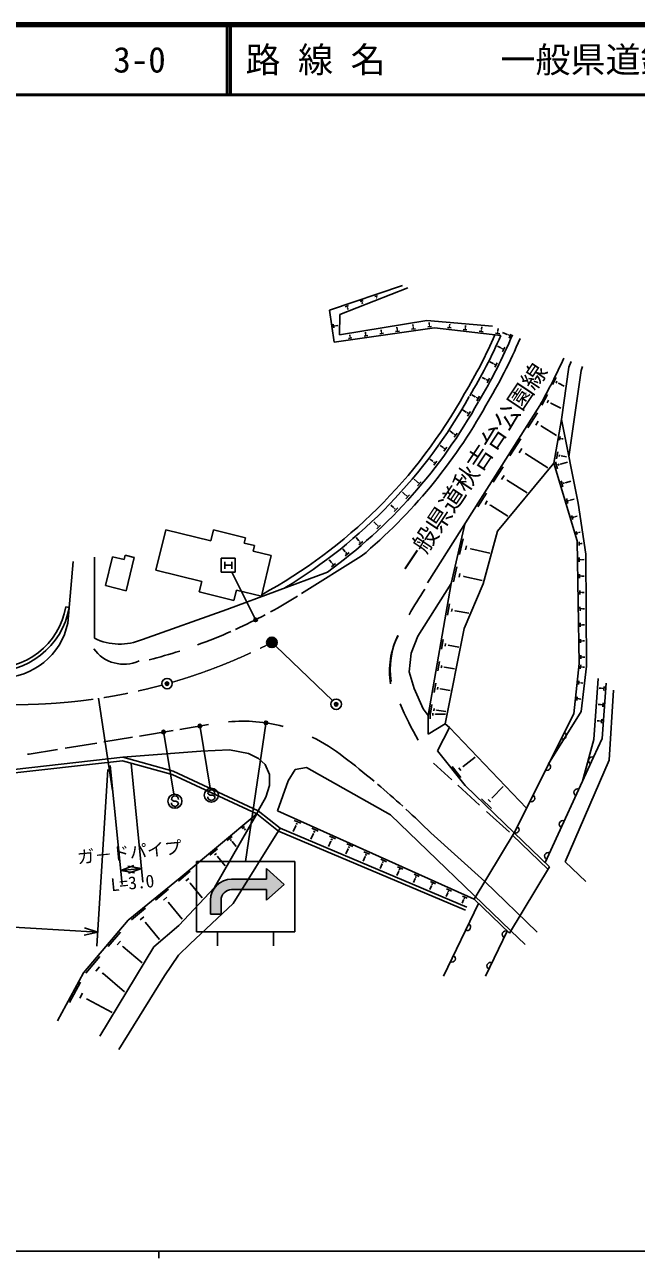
# Model space of a CAD drawing. Units: millimetres, scale not verified. Extents: x 40000 to 680000, y 20000 to 380000.
# Drawn here: x 148876 to 236136, y 204000 to 380000 of the extents above; entities that cross this region are included whole.
import ezdxf
from ezdxf.enums import TextEntityAlignment as Align

# ---------------------------------------------------------------- set-up
doc = ezdxf.new("R2010")
doc.units = ezdxf.units.MM
doc.header["$LTSCALE"] = 1000
doc.header["$PDMODE"] = 32
doc.header["$PDSIZE"] = 500
doc.linetypes.add('CHAIN', pattern=[18.5, 12, -1.5, 3.5, -1.5])
for name, color, linetype, lineweight in [('M-BGD', 7, 'Continuous', 25), ('M-BMK', 2, 'CHAIN', 13), ('M-BMK-SRVR', 3, 'Continuous', 25), ('M-STR-STRC', 7, 'Continuous', 25), ('M-TTL', 2, 'Continuous', 140), ('M-TTL-BAND', 7, 'Continuous', 25), ('M-TTL-LINE', 7, 'Continuous', 50)]:
    doc.layers.add(name, color=color, linetype=linetype, lineweight=lineweight)
doc.layers.add('M-TTL-TXT', color=7, linetype='Continuous')
doc.styles.add('@ＭＳ ゴシック', font='')
doc.styles.add('ＭＳ ゴシック', font='')
doc.styles.get('@ＭＳ ゴシック').set_extended_font_data('@MS Gothic')
doc.styles.get('ＭＳ ゴシック').set_extended_font_data('MS Gothic')

msp = doc.modelspace()

# ---------------------------------------------------------------- hatches: boundary and pattern name
at = {"layer": 'M-STR-STRC'}
msp.add_hatch(color=256, dxfattribs=at).paths.add_polyline_path([(178397, 258099), (183397, 258099), (183397, 259599), (185897, 257349), (183397, 255099), (183397, 256599), (178397, 256599, 0.41421), (176897, 255099), (176897, 253099), (175397, 253099), (175397, 255099, -0.41421)])

# ---------------------------------------------------------------- linework, layer by layer
at = {"layer": 'M-BGD'}
for p, q in [((192366, 339269), (202755, 342799)), ((203550, 342442), (193819, 338644)), ((194605, 339765), (195082, 339928)), ((194833, 339683), (194952, 339724)), ((196734, 340489), (197164, 340635)), ((196939, 340415), (197047, 340451)), ((197024, 340299), (197050, 340309)), ((197037, 340304), (197078, 340184)), ((198817, 341197), (199201, 341327)), ((199000, 341131), (199096, 341163)), ((199075, 341028), (199099, 341036)), ((199087, 341032), (199106, 340976)), ((193014, 334690), (192366, 339269)), ((193819, 338644), (193779, 335772)), ((194926, 339555), (194956, 339565)), ((194941, 339560), (195004, 339375)), ((192978, 336731), (192903, 337262)), ((207330, 336765), (193014, 334690)), ((193109, 336953), (193090, 337086)), ((193262, 337025), (193257, 337058)), ((193259, 337042), (193550, 337083)), ((193779, 335772), (206238, 337781)), ((199756, 336241), (199722, 336477)), ((199773, 336244), (199740, 336239)), ((202336, 336294), (201794, 336215)), ((202109, 336427), (201974, 336408)), ((202018, 336580), (201980, 336841)), ((202035, 336583), (202001, 336578)), ((204627, 336626), (204066, 336545)), ((204392, 336764), (204252, 336744)), ((204298, 336922), (204256, 337208)), ((204315, 336925), (204280, 336919)), ((206238, 337781), (215621, 337011)), ((206902, 336956), (206388, 336882)), ((206600, 337227), (206559, 337510)), ((206687, 337082), (206559, 337064)), ((206616, 337229), (206584, 337225)), ((216787, 335638), (207330, 336765)), ((209700, 336735), (209198, 336794)), ((209530, 336907), (209404, 336922)), ((209500, 337063), (209469, 337067)), ((209485, 337065), (209508, 337262)), ((211976, 336463), (211432, 336528)), ((211791, 336651), (211656, 336667)), ((211760, 336820), (211726, 336824)), ((211743, 336822), (211773, 337076)), ((214294, 336187), (213708, 336257)), ((214095, 336389), (213949, 336406)), ((214061, 336571), (214025, 336576)), ((214043, 336573), (214080, 336886)), ((216405, 336318), (216366, 336323)), ((216386, 336320), (216425, 336649)), ((195573, 335313), (195084, 335243)), ((195369, 335434), (195246, 335416)), ((195286, 335571), (195259, 335757)), ((195302, 335574), (195271, 335569)), ((197810, 335638), (197303, 335564)), ((197598, 335762), (197471, 335744)), ((197512, 335905), (197482, 336115)), ((197528, 335907), (197496, 335903)), ((200064, 335965), (199540, 335889)), ((199845, 336093), (199713, 336074)), ((216655, 335905), (216026, 335980)), ((216442, 336122), (216284, 336141)), ((217703, 335810), (217035, 336068)), ((217694, 335788), (217712, 335833)), ((217884, 335637), (217954, 335817)), ((217996, 335284), (218212, 335845)), ((216808, 333877), (216326, 334114)), ((216798, 333856), (216818, 333897)), ((216966, 333696), (217048, 333861)), ((217043, 333349), (217370, 334012)), ((215713, 331644), (215240, 331877)), ((215703, 331623), (215723, 331664)), ((215870, 331464), (215951, 331629)), ((215946, 331121), (216269, 331778)), ((225448, 323654), (226506, 331148)), ((226506, 331148), (226832, 331966)), ((228258, 330682), (228475, 331227)), ((214606, 329427), (214136, 329659)), ((214596, 329406), (214617, 329448)), ((214768, 329242), (214851, 329412)), ((214846, 328888), (215180, 329566)), ((224187, 328654), (224705, 329660)), ((224683, 328875), (224813, 329127)), ((226513, 318330), (228258, 330682)), ((225033, 328814), (225066, 328877)), ((225050, 328846), (225845, 328435)), ((222368, 325672), (206357, 300385)), ((213163, 326911), (212660, 327211)), ((213151, 326890), (213176, 326932)), ((213314, 326708), (213413, 326875)), ((213365, 326339), (213763, 327007)), ((222679, 325729), (223449, 327223)), ((223416, 326058), (223608, 326432)), ((223936, 325967), (223985, 326060)), ((223960, 326014), (225359, 325293)), ((211865, 324740), (211352, 325045)), ((211852, 324719), (211878, 324761)), ((212017, 324535), (212118, 324703)), ((212069, 324161), (212470, 324836)), ((220645, 322483), (222014, 324646)), ((221807, 322883), (222149, 323424)), ((222584, 322675), (222670, 322810)), ((222627, 322742), (224762, 321391)), ((225448, 323654), (224380, 317428)), ((225448, 323654), (227832, 311744)), ((210008, 321697), (209539, 322041)), ((209994, 321678), (210021, 321716)), ((210133, 321488), (210244, 321639)), ((210148, 321129), (210591, 321732)), ((218109, 318478), (219659, 320925)), ((225196, 320709), (225287, 321238)), ((225389, 320880), (225412, 321013)), ((225556, 320903), (225562, 320936)), ((225559, 320919), (225711, 320893)), ((208557, 319687), (208160, 319979)), ((208544, 319669), (208571, 319705)), ((208676, 319489), (208782, 319632)), ((208690, 319148), (209111, 319720)), ((219424, 318931), (219812, 319543)), ((220304, 318696), (220401, 318849)), ((220352, 318772), (223513, 316771)), ((224743, 318065), (224916, 319076)), ((225111, 318392), (225154, 318645)), ((207095, 317705), (206690, 318003)), ((207081, 317687), (207108, 317723)), ((207215, 317505), (207321, 317650)), ((207229, 317161), (207654, 317739)), ((215732, 314723), (217128, 316929)), ((224380, 317428), (216331, 307721)), ((224380, 317428), (227710, 306376)), ((224882, 316626), (224583, 317620)), ((225068, 317088), (224993, 317337)), ((225338, 317271), (225319, 317333)), ((225329, 317302), (226297, 317594)), ((225431, 318435), (225442, 318498)), ((225436, 318467), (226175, 318340)), ((204852, 314795), (204432, 315177)), ((216917, 315131), (217266, 315683)), ((217710, 314919), (217797, 315057)), ((203181, 312936), (202785, 313296)), ((204836, 314777), (204868, 314812)), ((204934, 314209), (205444, 314769)), ((204957, 314572), (205084, 314712)), ((217753, 314988), (220561, 313211)), ((225650, 314077), (225394, 314926)), ((225809, 314473), (225745, 314685)), ((226040, 314629), (226024, 314682)), ((226032, 314655), (226790, 314884)), ((203166, 312919), (203197, 312953)), ((203260, 312368), (203754, 312911)), ((203282, 312720), (203406, 312856)), ((213502, 311202), (214755, 313181)), ((214566, 311568), (214879, 312063)), ((226376, 311669), (226161, 312382)), ((226509, 312001), (226456, 312179)), ((226703, 312132), (226690, 312176)), ((226696, 312154), (227256, 312323)), ((227832, 311744), (228939, 304453)), ((201509, 311106), (201123, 311457)), ((201493, 311089), (201524, 311124)), ((201589, 310530), (202090, 311081)), ((201611, 310887), (201737, 311025)), ((215277, 311378), (215355, 311501)), ((215316, 311439), (217792, 309872)), ((227062, 309393), (226886, 309977)), ((227171, 309665), (227127, 309811)), ((227330, 309772), (227319, 309809)), ((227324, 309791), (227696, 309903)), ((199073, 308680), (198691, 309087)), ((199055, 308664), (199090, 308696)), ((199107, 308096), (199654, 308609)), ((199158, 308452), (199295, 308581)), ((209720, 300280), (211653, 308749)), ((167586, 302163), (169002, 307942)), ((169002, 307942), (175456, 306361)), ((175456, 306361), (175835, 307910)), ((175835, 307910), (180398, 306793)), ((180211, 306026), (180398, 306793)), ((196546, 306374), (196191, 306818)), ((196528, 306360), (196565, 306389)), ((196534, 305783), (197126, 306256)), ((196614, 306138), (196762, 306256)), ((210918, 304406), (211430, 306650)), ((216331, 307721), (214291, 300232)), ((227710, 307243), (227571, 307704)), ((227710, 306376), (227966, 288850)), ((227796, 307458), (227762, 307573)), ((227922, 307543), (227913, 307571)), ((227918, 307557), (228112, 307616)), ((181644, 305675), (180211, 306026)), ((181452, 304892), (181644, 305675)), ((184061, 304253), (181452, 304892)), ((194604, 304802), (194269, 305219)), ((194586, 304787), (194621, 304816)), ((194592, 304228), (195165, 304687)), ((194669, 304572), (194813, 304687)), ((211784, 305094), (211912, 305655)), ((212505, 305151), (212537, 305291)), ((212521, 305221), (215223, 304604)), ((227970, 305714), (227963, 306208)), ((228115, 305902), (228114, 306025)), ((228263, 305950), (228262, 305981)), ((228263, 305966), (228413, 305968)), ((155033, 294624), (155805, 303435)), ((158829, 304012), (158829, 292462)), ((160386, 299971), (161394, 304089)), ((161394, 304089), (163047, 303685)), ((163047, 303685), (163196, 304295)), ((164514, 303972), (163196, 304295)), ((163356, 299243), (164514, 303972)), ((182645, 298474), (184061, 304253)), ((196900, 304152), (188386, 298828)), ((192659, 303262), (192330, 303674)), ((192641, 303247), (192678, 303277)), ((192648, 302673), (193237, 303144)), ((192727, 303026), (192874, 303144)), ((228004, 303368), (227995, 303963)), ((228179, 303594), (228177, 303743)), ((228357, 303652), (228357, 303689)), ((228357, 303671), (228693, 303676)), ((229024, 288490), (228939, 304453)), ((167586, 302163), (174156, 300554)), ((192071, 301891), (177695, 296579)), ((210030, 300514), (210513, 302632)), ((210847, 301163), (210968, 301693)), ((211528, 301217), (211558, 301349)), ((211543, 301283), (214156, 300687)), ((228038, 301032), (228030, 301617)), ((228210, 301254), (228208, 301400)), ((228385, 301311), (228384, 301348)), ((228385, 301329), (228706, 301334)), ((163356, 299243), (160386, 299971)), ((174156, 300554), (173792, 299068)), ((179100, 299343), (178736, 297857)), ((179100, 299343), (182645, 298474)), ((209720, 300280), (204952, 292766)), ((206455, 281428), (209720, 300280)), ((211590, 293865), (214291, 300232)), ((228072, 298707), (228064, 299281)), ((173792, 299068), (178736, 297857)), ((228241, 298925), (228239, 299068)), ((228412, 298981), (228412, 299017)), ((228412, 298999), (228718, 299003)), ((155229, 296870), (154737, 296955)), ((177695, 296579), (165670, 292298)), ((209189, 295746), (209468, 297359)), ((209777, 296267), (209847, 296670)), ((210288, 296334), (210305, 296435)), ((210296, 296385), (212251, 296046)), ((228106, 296393), (228098, 296956)), ((228272, 296606), (228270, 296747)), ((228440, 296662), (228439, 296697)), ((228440, 296679), (228731, 296683)), ((228139, 294089), (228131, 294642)), ((228302, 294299), (228300, 294437)), ((228467, 294353), (228467, 294387)), ((228467, 294370), (228743, 294374)), ((204952, 292766), (204027, 290334)), ((208349, 290897), (208592, 292302)), ((208886, 280258), (211590, 293865)), ((228173, 291796), (228165, 292338)), ((208861, 291351), (208922, 291702)), ((209306, 291410), (209321, 291498)), ((209313, 291454), (210804, 291196)), ((228332, 292002), (228330, 292137)), ((228494, 292055), (228494, 292089)), ((228494, 292072), (228755, 292076)), ((204027, 290334), (203743, 287664)), ((207812, 287798), (208049, 289165)), ((227211, 281700), (227966, 288850)), ((228140, 288123), (228197, 288663)), ((228206, 289514), (228198, 290045)), ((228363, 289715), (228361, 289848)), ((228521, 289767), (228521, 289801)), ((228521, 289784), (228767, 289788)), ((203743, 287664), (204459, 285274)), ((208311, 288240), (208370, 288581)), ((208743, 288297), (208758, 288382)), ((208750, 288339), (210187, 288091)), ((229024, 288490), (228282, 282007)), ((228324, 288309), (228338, 288444)), ((228491, 288342), (228495, 288376)), ((228493, 288359), (228754, 288331)), ((204459, 285274), (205722, 282408)), ((207282, 284737), (207512, 286066)), ((207767, 285166), (207824, 285498)), ((208187, 285222), (208201, 285305)), ((208194, 285263), (209578, 285024)), ((227901, 285852), (227957, 286382)), ((228081, 286034), (228095, 286166)), ((228245, 286066), (228248, 286100)), ((228247, 286083), (228494, 286057)), ((230092, 278005), (230692, 286708)), ((231183, 285333), (230849, 285359)), ((231184, 285352), (231181, 285314)), ((231240, 278138), (231848, 286043)), ((231367, 285394), (231356, 285245)), ((231563, 285603), (231518, 285007)), ((159411, 283897), (161385, 270722)), ((227662, 283590), (227717, 284110)), ((227839, 283769), (227852, 283899)), ((228000, 283801), (228003, 283833)), ((228002, 283817), (228235, 283792)), ((232267, 275070), (232899, 285078)), ((205722, 282408), (206455, 281428)), ((206702, 280984), (206710, 282271)), ((206758, 281713), (206982, 283005)), ((207091, 281464), (207093, 281786)), ((207229, 282130), (207285, 282453)), ((207478, 281582), (207479, 281662)), ((207479, 281622), (208905, 281612)), ((207638, 282184), (207652, 282265)), ((207645, 282225), (208976, 281994)), ((218693, 264715), (227211, 281700)), ((228282, 282007), (223624, 274547)), ((231009, 282997), (230688, 283022)), ((231010, 283016), (231008, 282979)), ((231191, 283057), (231179, 282911)), ((231384, 283264), (231338, 282677)), ((171017, 279466), (175124, 280144)), ((206437, 278793), (206455, 281428)), ((206437, 278793), (208886, 280258)), ((208886, 280258), (209504, 279739)), ((230836, 280671), (230528, 280695)), ((230837, 280689), (230834, 280653)), ((231015, 280730), (231003, 280586)), ((231204, 280933), (231160, 280356)), ((160163, 277674), (164243, 278347)), ((165269, 278517), (170065, 279309)), ((207793, 276409), (209504, 279739)), ((209504, 279739), (220445, 268209)), ((230030, 275482), (231240, 278138)), ((149520, 275916), (153556, 276582)), ((154667, 276766), (159148, 277506)), ((174004, 276360), (162859, 275494)), ((178093, 276538), (174004, 276360)), ((180827, 276019), (178093, 276538)), ((211716, 271452), (207793, 276409)), ((228451, 272052), (230092, 278005)), ((145260, 273512), (162859, 275494)), ((145290, 273012), (162819, 274987)), ((149256, 275916), (149520, 275916)), ((169905, 273019), (162819, 274987)), ((170078, 273490), (162859, 275494)), ((164068, 274586), (165757, 257643)), ((182227, 275297), (180827, 276019)), ((183184, 274456), (182227, 275297)), ((209819, 272272), (207203, 274661)), ((211430, 274150), (213163, 275521)), ((230030, 275482), (223114, 260457)), ((225980, 260574), (232267, 275070)), ((160719, 273759), (159182, 248526)), ((161083, 274288), (162771, 257345)), ((181978, 267401), (169905, 273019)), ((182188, 267855), (170078, 273490)), ((183792, 273035), (183184, 274456)), ((183797, 271449), (183792, 273035)), ((186476, 272126), (187444, 273735)), ((187444, 273735), (189066, 274044)), ((189066, 274044), (201050, 267267)), ((211109, 272621), (209868, 274190)), ((211114, 273582), (210804, 273974)), ((211469, 274101), (211391, 274199)), ((183262, 269804), (183797, 271449)), ((184948, 267831), (186476, 272126)), ((213777, 268658), (210679, 271487)), ((218693, 264715), (211716, 271452)), ((215564, 269704), (217136, 271333)), ((182188, 267855), (183262, 269804)), ((215453, 268191), (214055, 269541)), ((215334, 269116), (214984, 269454)), ((215608, 269662), (215520, 269747)), ((182188, 267855), (181978, 267401)), ((182188, 267855), (185335, 265382)), ((212979, 255223), (184948, 267831)), ((218023, 264782), (214755, 267765)), ((171053, 258288), (181978, 267401)), ((181978, 267401), (175978, 256906)), ((181978, 267401), (185068, 264952)), ((187341, 266480), (188273, 266061)), ((187565, 266044), (187798, 265939)), ((218233, 250719), (201050, 267267)), ((178475, 264175), (177786, 263604)), ((185335, 265382), (178633, 254619)), ((180217, 265618), (179856, 265319)), ((180171, 265398), (180081, 265323)), ((180227, 265262), (180205, 265243)), ((180216, 265252), (180372, 265064)), ((211747, 253659), (185068, 264952)), ((211941, 254119), (185335, 265382)), ((187556, 265712), (187179, 264873)), ((187527, 265725), (187585, 265698)), ((190072, 264600), (189713, 263800)), ((189864, 265346), (190768, 264939)), ((190044, 264613), (190101, 264587)), ((190081, 264922), (190307, 264820)), ((192359, 264223), (193235, 263829)), ((214513, 257772), (206804, 264699)), ((218693, 264715), (212979, 255223)), ((223523, 259508), (218481, 264363)), ((223735, 259859), (218693, 264715)), ((176374, 262434), (175290, 261537)), ((178388, 263754), (178215, 263612)), ((178494, 263494), (178451, 263459)), ((178473, 263476), (179059, 262768)), ((192561, 263501), (192219, 262740)), ((192533, 263513), (192588, 263488)), ((192570, 263813), (192789, 263714)), ((195022, 262414), (194697, 261691)), ((194827, 263114), (195675, 262732)), ((194995, 262425), (195048, 262402)), ((195030, 262716), (195243, 262620)), ((176237, 261773), (175966, 261548)), ((176405, 261363), (176337, 261307)), ((176371, 261335), (177477, 260000)), ((197456, 261338), (197148, 260653)), ((197267, 262016), (198088, 261647)), ((197430, 261350), (197481, 261327)), ((197464, 261631), (197669, 261539)), ((199680, 260931), (200475, 260573)), ((199871, 260558), (200069, 260469)), ((228935, 257741), (225980, 260574)), ((164444, 260042), (162573, 259335)), ((165558, 259633), (162573, 259335)), ((162573, 259335), (164547, 259012)), ((165558, 259633), (163585, 259956)), ((163687, 258926), (165558, 259633)), ((172493, 259219), (170799, 257816)), ((199863, 260275), (199571, 259627)), ((199838, 260286), (199887, 260264)), ((202243, 259224), (201968, 258613)), ((202066, 259857), (202834, 259512)), ((202219, 259234), (202267, 259213)), ((202251, 259497), (202443, 259411)), ((204426, 258796), (205168, 258462)), ((223735, 259859), (218021, 250367)), ((163664, 252229), (171053, 258288)), ((172279, 258185), (171856, 257834)), ((172541, 257545), (172436, 257457)), ((172489, 257501), (174219, 255412)), ((204597, 258184), (204338, 257609)), ((204574, 258194), (204620, 258173)), ((204604, 258448), (204790, 258365)), ((206925, 257155), (206683, 256617)), ((206760, 257746), (207476, 257424)), ((206902, 257166), (206947, 257145)), ((206932, 257411), (207111, 257330)), ((222011, 250551), (214513, 257772)), ((69152, 256015), (159304, 250523)), ((169400, 256657), (167519, 255098)), ((169163, 255508), (168692, 255119)), ((175978, 256906), (170853, 251500)), ((209227, 256138), (209001, 255636)), ((209068, 256708), (209759, 256397)), ((209206, 256148), (209249, 256129)), ((209234, 256384), (209407, 256307)), ((211351, 255681), (212016, 255382)), ((211510, 255370), (211677, 255295)), ((218021, 250367), (212979, 255223)), ((166115, 253935), (164121, 252283)), ((169454, 254798), (169336, 254700)), ((169395, 254749), (171352, 252387)), ((178633, 254619), (172472, 248851)), ((208611, 244253), (213624, 254603)), ((211504, 255133), (211293, 254665)), ((211483, 255142), (211525, 255123)), ((157267, 244710), (163664, 252229)), ((165863, 252717), (165364, 252304)), ((166171, 251964), (166047, 251861)), ((166109, 251912), (168116, 249490)), ((157344, 250123), (159304, 250523)), ((159304, 250523), (157407, 251157)), ((162564, 250550), (160798, 248475)), ((170853, 251500), (167296, 248460)), ((217714, 250663), (214624, 244253)), ((220277, 248751), (218233, 250719)), ((167296, 248460), (159602, 235677)), ((162525, 249242), (162083, 248723)), ((162982, 248518), (162872, 248388)), ((162927, 248453), (165623, 246159)), ((172472, 248851), (170839, 247272)), ((159591, 247056), (157581, 244693)), ((170839, 247272), (168802, 244315)), ((153578, 237864), (157267, 244710)), ((159546, 245567), (159044, 244976)), ((160067, 244742), (159941, 244594)), ((160004, 244668), (163127, 242012)), ((156835, 243380), (155269, 240475)), ((168802, 244315), (162333, 233780)), ((157119, 241821), (156728, 241095)), ((157844, 241079), (157746, 240898)), ((157795, 240988), (161353, 239071))]:
    msp.add_line(p, q, dxfattribs=at)
for centre, radius, start, end in [((151102, 364032), 70760, 328.80845, 336.42968), ((151102, 364032), 71560, 328.87468, 336.62261), ((151102, 364032), 73060, 328.87468, 337.21196), ((151102, 364032), 74253, 328.87468, 337.18887), ((150202, 366445), 82888, 330.53471, 335.77567), ((147560, 363015), 73313, 298.63461, 330.92247), ((147560, 363015), 74113, 301.23562, 330.89032), ((147560, 363015), 75613, 306.06298, 330.89032), ((147560, 363015), 76808, 309.97073, 330.89032), ((251369, 268948), 54709, 146.07243, 150.59539), ((147560, 363015), 76070, 298.58611, 301.94127), ((144352, 298740), 11037, 265.77881, 350.24807), ((144352, 298740), 10537, 265.68974, 350.24807), ((147560, 363015), 76070, 294.38376, 297.93016), ((145406, 296650), 9838, 270.00701, 348.11292), ((162426, 299788), 8162, 243.8495, 293.41474), ((147560, 363015), 76070, 289.96473, 293.8413), ((211858, 287809), 10932, 152.6296, 189.76212), ((211933, 288100), 10902, 154.16631, 189.50139), ((163004, 294011), 5248, 215.34894, 294.6609), ((147560, 363015), 76070, 284.54031, 287.93837), ((248976, 303147), 50678, 203.3153, 209.86754), ((179970, 257686), 22944, 75.3902, 95.08094), ((179970, 257686), 22944, 50.98023, 64.34112), ((225641, 278570), 500, 243.36483, 63.36483), ((116594, 173852), 128028, 50.09272, 52.5656), ((229821, 275027), 500, 65.28348, 245.28348), ((223400, 274100), 500, 243.36483, 63.36483), ((116594, 173852), 128028, 47.66131, 49.80252), ((221158, 269631), 500, 243.36483, 63.36483), ((227730, 270485), 500, 65.28348, 245.28348), ((116594, 173852), 128028, 45.20154, 47.3891), ((225640, 265944), 500, 65.28348, 245.28348), ((218917, 265162), 500, 243.36483, 63.36483), ((223549, 261402), 500, 65.28348, 245.28348), ((212002, 251254), 500, 244.15733, 64.15733), ((217497, 250213), 500, 64.26302, 244.26302), ((209822, 246754), 500, 244.15733, 64.15733), ((215326, 245709), 500, 64.26302, 244.26302)]:
    msp.add_arc(centre, radius, start, end, dxfattribs=at)
at = {"layer": 'M-BMK'}
msp.add_line((192775, 283565), (184688, 291352), dxfattribs=at)
for start, end in [(286.22312, 296.67958), (269.38426, 285.14882)]:
    msp.add_arc((147560, 363015), 80000, start, end, dxfattribs=at)
at = {"layer": 'M-BMK-SRVR'}
for centre, radius in [((184148, 291872), 750), ((184148, 291872), 600), ((184148, 291872), 450), ((184148, 291872), 300), ((184148, 291872), 150), ((184148, 291872), 100), ((169189, 285994), 750), ((193315, 283045), 750)]:
    msp.add_circle(centre, radius, dxfattribs=at)
for p in [(184148, 291872), (169189, 285994), (193315, 283045)]:
    msp.add_point(p, dxfattribs=at)
at = {"layer": 'M-STR-STRC'}
for p, q in [((176908, 303868), (176908, 301868)), ((178908, 303868), (176908, 303868)), ((177408, 303368), (177408, 302368)), ((177408, 302868), (178408, 302868)), ((178408, 303368), (178408, 302368)), ((178908, 301868), (178908, 303868)), ((176908, 301868), (178908, 301868)), ((181760, 295234), (178412, 301868)), ((183277, 280239), (180397, 260599)), ((168706, 278932), (170148, 270200)), ((173900, 279790), (175342, 271058)), ((169915, 269354), (169816, 269472)), ((170160, 269215), (169915, 269354)), ((175110, 270212), (175010, 270330)), ((175354, 270073), (175110, 270212)), ((175655, 270070), (175354, 270073)), ((175900, 269959), (175655, 270070)), ((176006, 269822), (175900, 269959)), ((170461, 269213), (170160, 269215)), ((170706, 269101), (170461, 269213)), ((170812, 268965), (170706, 269101)), ((173397, 260599), (173397, 251989)), ((187397, 260599), (173397, 260599)), ((187397, 250599), (187397, 260599)), ((183397, 259599), (185897, 257349)), ((183397, 259599), (183397, 258099)), ((178397, 258099), (183397, 258099)), ((185897, 257349), (183397, 255099)), ((178397, 256599), (183397, 256599)), ((183397, 256599), (183397, 255099)), ((175397, 255099), (175397, 253099)), ((176897, 255099), (176897, 253099)), ((173397, 251983), (173397, 250599)), ((175397, 253099), (176897, 253099)), ((173397, 250599), (187397, 250599)), ((176397, 250599), (176397, 248599)), ((184397, 250599), (184397, 248599))]:
    msp.add_line(p, q, dxfattribs=at)
for centre, radius in [((181827, 295100), 150), ((181827, 295100), 120), ((181827, 295100), 90), ((181827, 295100), 60), ((181827, 295100), 30), ((173875, 279938), 150), ((173875, 279938), 120), ((173875, 279938), 90), ((173875, 279938), 60), ((173875, 279938), 30), ((183298, 280388), 150), ((183298, 280388), 120), ((183298, 280388), 90), ((183298, 280388), 60), ((183298, 280388), 30), ((168681, 279080), 150), ((168681, 279080), 120), ((168681, 279080), 90), ((168681, 279080), 60), ((168681, 279080), 30), ((175505, 270072), 1000), ((170310, 269214), 1000)]:
    msp.add_circle(centre, radius, dxfattribs=at)
for centre, radius, start, end in [((170316, 269468), 500, 359.55488, 179.55488), ((175506, 269826), 500, 179.55488, 359.55488), ((175510, 270326), 500, 359.55488, 179.55488), ((170312, 268968), 500, 179.55488, 359.55488), ((178397, 255099), 3000, 90, 180), ((178397, 255099), 1500, 90, 180)]:
    msp.add_arc(centre, radius, start, end, dxfattribs=at)
for p in [(181827, 295100), (173875, 279938), (183298, 280388), (168681, 279080)]:
    msp.add_point(p, dxfattribs=at)
at = {"layer": 'M-TTL'}
msp.add_line((680000, 380000), (40000, 380000), dxfattribs=at)
at = {"layer": 'M-TTL-BAND'}
for p, q in [((40000, 205000), (579000, 205000)), ((168000, 205000), (168000, 204000))]:
    msp.add_line(p, q, dxfattribs=at)
at = {"layer": 'M-TTL-LINE'}
for p, q in [((177750, 380000), (177750, 370000)), ((178250, 380000), (178250, 370000)), ((40000, 370000), (680000, 370000))]:
    msp.add_line(p, q, dxfattribs=at)

# ---------------------------------------------------------------- texts
at = {"layer": 'M-BGD', "style": 'ＭＳ ゴシック'}
msp.add_text('一般県道秋吉台公園線', height=2566, rotation=56.288, dxfattribs=at).set_placement((212813, 316733), align=Align.MIDDLE_CENTER)
msp.add_text('ガ－ドパイプ', height=1833, rotation=5.691, dxfattribs=at).set_placement((163967, 260479), align=Align.BOTTOM_CENTER)
at = {"layer": 'M-BGD', "style": '@ＭＳ ゴシック'}
msp.add_text('L=3.0', height=1833, rotation=5.691, dxfattribs=at).set_placement((164165, 258489), align=Align.TOP_CENTER)
at = {"layer": 'M-TTL-TXT', "style": 'ＭＳ ゴシック'}
for s, p in [('3-0', (161521, 375000)), ('路 線 名', (180380, 375000)), ('一般県道銭屋美祢線', (216734, 375000))]:
    msp.add_text(s, height=3666, dxfattribs=at).set_placement(p, align=Align.MIDDLE_LEFT)

doc.saveas('drawing.dxf')
